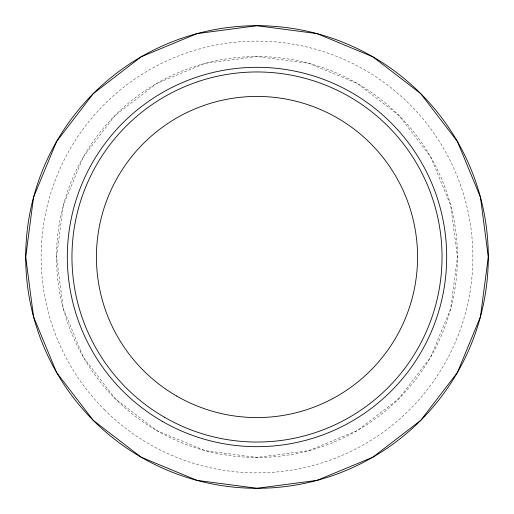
<?xml version="1.0" encoding="UTF-8"?>
<svg xmlns="http://www.w3.org/2000/svg" width="514" height="514" viewBox="0 0 514 514"><rect width="100%" height="100%" fill="white"/><g stroke="black" fill="none" stroke-linecap="round" stroke-linejoin="round"><path stroke-width="0.39" stroke-dasharray="2.57 1.93" d="M63.37 205.118L56.54 257L63.37 308.882L83.397 357.23L115.252 398.748L156.77 430.603L205.118 450.63L257 457.46L308.882 450.63L357.23 430.603L398.748 398.748L430.603 357.23L450.63 308.882L457.46 257L450.63 205.118L430.603 156.77L398.748 115.252L357.23 83.397L308.882 63.37L257 56.54L205.118 63.37L156.77 83.397L115.252 115.252L83.397 156.77L63.37 205.118M104.426 409.722A215.874 215.874 0 0 0 465.549 312.775A215.874 215.874 0 0 0 201.032 48.509A215.874 215.874 0 0 0 104.426 409.722M156.77 430.603A200.46 200.46 0 0 0 457.46 257A200.46 200.46 0 0 0 156.77 83.397A200.46 200.46 0 0 0 156.77 430.603"/><path stroke-width="0.77" d="M33.551 197.241L25.7 257L33.551 316.759L56.591 372.483L93.291 420.401L141.189 457.216L197.029 480.391L257 488.3L316.971 480.391L372.811 457.216L420.709 420.401L457.409 372.483L480.449 316.759L488.3 257L480.449 197.241L457.409 141.517L420.709 93.599L372.811 56.784L316.971 33.609L257 25.7L197.029 33.609L141.189 56.784L93.291 93.599L56.591 141.517L33.551 197.241M164.48 417.246A185.034 185.034 0 0 0 442.034 257A185.034 185.034 0 0 0 164.48 96.754A185.034 185.034 0 0 0 164.48 417.246M162.161 421.268A189.679 189.679 0 0 0 446.679 257A189.679 189.679 0 0 0 162.161 92.732A189.679 189.679 0 0 0 162.161 421.268M176.713 396.056A160.567 160.567 0 0 0 417.567 257A160.567 160.567 0 0 0 176.713 117.944A160.567 160.567 0 0 0 176.713 396.056M93.522 420.632A231.3 231.3 0 0 0 480.449 316.759A231.3 231.3 0 0 0 197.029 33.609A231.3 231.3 0 0 0 93.522 420.632"/></g></svg>
